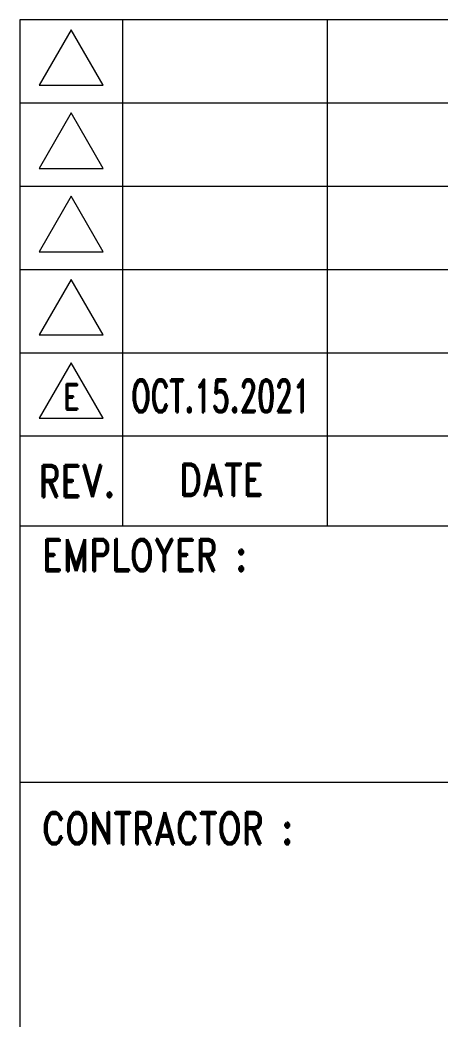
# Model space of a CAD drawing. Header units: millimetres. Extents: x 63700 to 182600, y -289551 to -205451.
# Drawn here: x 112010 to 114329, y -283817 to -278304 of the extents above; entities that cross this region are included whole.
import ezdxf
from ezdxf.enums import TextEntityAlignment as Align

# ---------------------------------------------------------------- set-up
doc = ezdxf.new("R2010")
doc.units = ezdxf.units.MM
doc.header["$LTSCALE"] = 50
doc.layers.add('1', color=7, linetype='Continuous')
doc.layers.add('TAN-TIT', color=30, linetype='Continuous', lineweight=0)
doc.styles.add('KIM3', font='ROMAND.shx', dxfattribs={"width": 1.25, "height": 3})
doc.styles.add('RD20', font='ROMAND.SHX', dxfattribs={"width": 0.8, "height": 2})
doc.styles.add('RD6', font='ROMAND.shx', dxfattribs={"width": 0.83, "height": 6})

# ---------------------------------------------------------------- blocks, each defined once
blk = doc.blocks.new('BORDER')
at = {"layer": 'TAN-TIT'}
for p, q in [((232823, 44987), (193237, 44987)), ((193237, 44987), (193237, 3520)), ((195499, 44987), (195499, 33818)), ((200023, 44987), (200023, 33818)), ((194369, 44772), (193663, 43548)), ((195076, 43548), (194369, 44772)), ((193663, 43548), (195076, 43548)), ((232823, 43149), (193237, 43149)), ((194369, 42934), (193663, 41710)), ((195076, 41710), (194369, 42934)), ((193663, 41710), (195076, 41710)), ((232823, 41311), (193237, 41311)), ((194369, 41097), (193663, 39872)), ((195076, 39872), (194369, 41097)), ((193663, 39872), (195076, 39872)), ((232823, 39473), (193237, 39473)), ((194369, 39259), (193663, 38034)), ((195076, 38034), (194369, 39259)), ((193663, 38034), (195076, 38034)), ((232823, 37635), (193237, 37635)), ((194369, 37421), (193663, 36196)), ((195076, 36196), (194369, 37421)), ((193663, 36196), (195076, 36196)), ((232823, 35797), (193237, 35797)), ((193237, 33818), (232823, 33818)), ((193237, 28163), (232823, 28163))]:
    blk.add_line(p, q, dxfattribs=at)
at = {"layer": 'TAN-TIT', "style": 'RD6', "width": 0.8}
for s, p in [('REV.', (194497, 34456)), ('DATE', (197685, 34484))]:
    blk.add_text(s, height=706.9, dxfattribs=at).set_placement(p, align=Align.CENTER)
for s, p in [('EMPLOYER :', (193724, 32823)), ('CONTRACTOR :', (193724, 26794))]:
    blk.add_text(s, height=706.9, dxfattribs=at).set_placement(p)

msp = doc.modelspace()

# ---------------------------------------------------------------- block references
at = {"layer": '1', "xscale": 0.25, "yscale": 0.25, "zscale": 0.25}
msp.add_blockref('BORDER', (63700.3, -289550.7), dxfattribs=at)

# ---------------------------------------------------------------- texts
at = {"style": 'RD20', "width": 0.83}
msp.add_text('E', height=141.4, dxfattribs=at).set_placement((112293.5, -280453.8), align=Align.CENTER)
at = {"style": 'KIM3', "width": 0.598176}
msp.add_text('OCT.15.2021', height=180.259, dxfattribs=at).set_placement((112623.4, -280469), (113614.3, -280469), align=Align.FIT)

doc.saveas('drawing.dxf')
